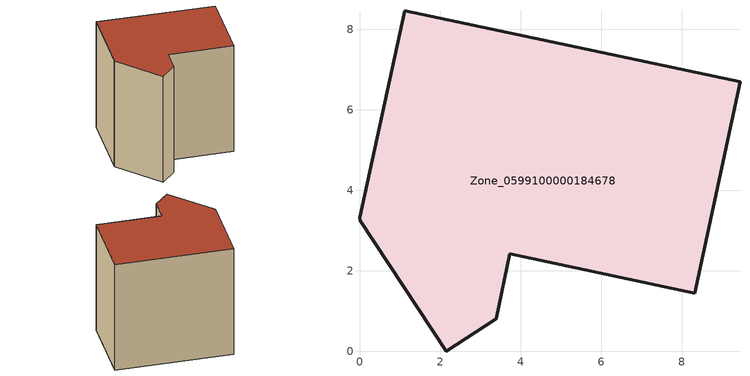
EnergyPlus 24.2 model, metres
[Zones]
Zone_0599100000184678
 floor ground (C_G): 3.73,2.42 3.39,0.81 2.15,0 0.02,3.25 0,3.31 1.12,8.46 9.45,6.69 8.32,1.44 z0
 wall outside (C_F): 0.02,3.25 2.15,0 3.39,0.81 3.73,2.42 8.32,1.44 9.45,6.69 1.12,8.46 0,3.31 0.02,3.25 z0:8.63
 roof outside (C_R): 8.32,1.44 9.45,6.69 1.12,8.46 0,3.31 0.02,3.25 2.15,0 3.39,0.81 3.73,2.42 z8.63
[BUILDING]
Pand.0599100000184678: North Axis=0; Terrain=City; Loads Convergence Tolerance Value=0.04; Temperature Convergence Tolerance Value=0.4; Solar Distribution=FullExterior; Maximum Number of Warmup Days=25; Minimum Number of Warmup Days=1
[Site:Location]
Rotterdam.The.Hague.AP_ZH_NLD Design_Conditions: Latitude=51.96; Longitude=4.45; Time Zone=1; Elevation=-4.5
[SITE:GROUNDTEMPERATURE:BUILDINGSURFACE]
18, 18, 18, 18, 18, 18, 18, 18, 18, 18, 18, 18
[MATERIAL] Thermal Absorptance=0.9; Solar Absorptance=0.7; Visible Absorptance=0.7
Name | Roughness | Thickness | Conductivity | Density | Specific Heat
G.TC.1975-1991 | MediumSmooth | 0.15 | 0.288461 | 540 | 1210
F.TC.1975-1991 | Rough | 0.3 | 0.230769 | 1920 | 840
R.TC.1975-1991 | MediumRough | 0.2 | 0.153846 | 1500 | 1000
[CONSTRUCTION]
C_G: G.TC.1975-1991
C_F: F.TC.1975-1991
C_R: R.TC.1975-1991
[ZONE]
Zone_0599100000184678: Type=1; Multiplier=1; Ceiling Height=Autocalculate; Volume=Autocalculate; Floor Area=autocalculate; Part of Total Floor Area=Yes
[ZONEINFILTRATION:DESIGNFLOWRATE]
Infil_Zone_0599100000184678: Zone or ZoneList or Space or SpaceList=Zone_0599100000184678; Schedule=AlwaysOn; Design Flow Rate Calculation Method=Flow/Area; Flow Rate per Floor Area=0.003; Constant Term Coefficient=1; Temperature Term Coefficient=0; Velocity Term Coefficient=0; Velocity Squared Term Coefficient=0
[HVACTEMPLATE:ZONE:IDEALLOADSAIRSYSTEM]
Zone_0599100000184678: Maximum Heating Supply Air Temperature=50; Minimum Cooling Supply Air Temperature=13; Maximum Heating Supply Air Humidity Ratio=0.0156; Minimum Cooling Supply Air Humidity Ratio=0.0077; Heating Limit=NoLimit; Cooling Limit=NoLimit; Dehumidification Control Type=ConstantSensibleHeatRatio; Cooling Sensible Heat Ratio=0.7; Dehumidification Setpoint=60; Humidification Control Type=None; Humidification Setpoint=30; Outdoor Air Method=None; Outdoor Air Flow Rate per Person=0.00944; Outdoor Air Flow Rate per Zone Floor Area=0; Outdoor Air Flow Rate per Zone=0; Demand Controlled Ventilation Type=None; Outdoor Air Economizer Type=NoEconomizer; Heat Recovery Type=None; Sensible Heat Recovery Effectiveness=0.7; Latent Heat Recovery Effectiveness=0.65
[ZONECONTROL:THERMOSTAT]
ThermostatControl_Zone_0599100000184678: Zone or ZoneList=Zone_0599100000184678; Control Type Schedule=DualSetpointControlType; Control 1=Thermostat_Zone_0599100000184678; Temperature Difference Between Cutout And Setpoint=0
[THERMOSTATSETPOINT:DUALSETPOINT]
Thermostat_Zone_0599100000184678: Heating Setpoint Temperature Schedule=HeatingSetpoint_Zone_0599100000184678; Cooling Setpoint Temperature Schedule=CoolingSetpoint_Zone_0599100000184678
[SCHEDULE:COMPACT]
HeatingSetpoint_Zone_0599100000184678: Through: 12/31, For: AllDays, Until: 24:00, 21
CoolingSetpoint_Zone_0599100000184678: Through: 12/31, For: AllDays, Until: 24:00, 24
DualSetpointControlType: Through: 12/31, For: AllDays, Until: 24:00, 4
AlwaysOn: Through: 12/31, For: AllDays, Until: 24:00, 1
